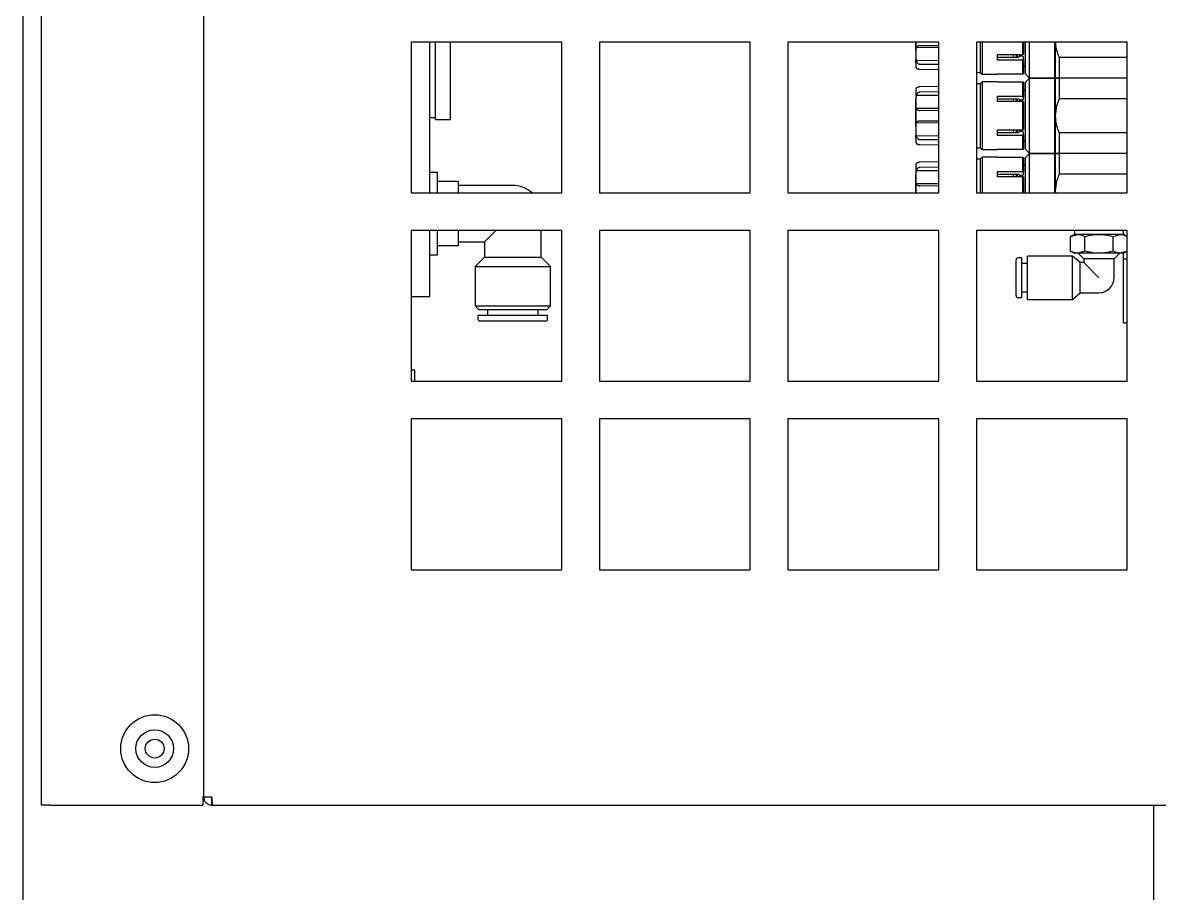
# Model space of a CAD drawing. Header units: inches. Extents: x 16559 to 58559, y 6500 to 36200.
# Drawn here: x 45542.3 to 45843.8, y 30100.9 to 30332 of the extents above; entities that cross this region are included whole.
import ezdxf

# ---------------------------------------------------------------- set-up
doc = ezdxf.new("R2010")
doc.units = ezdxf.units.IN
doc.header["$LTSCALE"] = 300
doc.layers.add('MACCHINA', color=40, linetype='Continuous')

# ---------------------------------------------------------------- blocks, each defined once
blk = doc.blocks.new('A$Ccd749461')
at = {"layer": 'MACCHINA'}
for p, q in [((-969.7, 898.8), (-969.7, -241.8)), ((-964.7, -215), (-964.7, 485)), ((-921.7, -212.8), (-921.7, 447.8)), ((-826.7, -12.5), (-866.7, -12.5)), ((-866.7, -12.5), (-866.7, -52.5)), ((-861.7, -52.5), (-861.7, -12.5)), ((-860.2, -33), (-860.2, -12.5)), ((-856.2, -33), (-856.2, -12.5)), ((-826.7, -52.5), (-826.7, -12.5)), ((-776.7, -12.5), (-816.7, -12.5)), ((-816.7, -12.5), (-816.7, -52.5)), ((-776.7, -52.5), (-776.7, -12.5)), ((-726.7, -12.5), (-766.7, -12.5)), ((-766.7, -12.5), (-766.7, -52.5)), ((-732.8, -14.85), (-732.8, -12.5)), ((-732.8, -14.85), (-732.7, -14.85)), ((-732.8, -14.85), (-732.8, -15)), ((-732.8, -15), (-732.7, -15)), ((-732.8, -15), (-732.8, -15.9)), ((-732.7, -19.22), (-732.7, -12.5)), ((-732.7, -17.1), (-732.7, -14.01)), ((-726.7, -13.95), (-732.5, -13.88)), ((-726.7, -13.47), (-731.72, -13.42)), ((-726.7, -52.5), (-726.7, -12.5)), ((-676.7, -12.5), (-716.7, -12.5)), ((-716.7, -12.5), (-716.7, -52.5)), ((-715.7, -12.5), (-715.7, -20.5)), ((-715.2, -12.5), (-715.2, -21)), ((-704.4, -15.83), (-704.4, -12.5)), ((-704.2, -12.5), (-704.2, -15.73)), ((-703.7, -20.9), (-703.7, -12.5)), ((-702.7, -12.5), (-702.7, -21.9)), ((-695.9, -21.9), (-695.9, -12.5)), ((-695.7, -22), (-695.7, -12.5)), ((-676.7, -52.5), (-676.7, -12.5)), ((-732.8, -15.9), (-732.7, -15.9)), ((-732.8, -15.9), (-732.8, -16.41)), ((-732.8, -16.41), (-732.8, -16.68)), ((-732.8, -16.41), (-732.7, -16.41)), ((-732.8, -16.68), (-732.7, -16.68)), ((-732.8, -16.68), (-732.8, -17.06)), ((-732.8, -18.06), (-732.8, -17.06)), ((-732.8, -18.06), (-732.7, -18.06)), ((-726.7, -17.39), (-732.5, -17.35)), ((-704.4, -15.83), (-711.2, -15.83)), ((-711.2, -15.83), (-711.2, -17.13)), ((-711.2, -16.43), (-705.5, -16.43)), ((-711.2, -17.13), (-704.4, -17.13)), ((-707, -15.83), (-707, -16.43)), ((-706.15, -15.83), (-706.15, -16.43)), ((-705.8, -16.43), (-705.8, -15.83)), ((-705.3, -15.83), (-705.3, -16.34)), ((-705.16, -16.13), (-704.7, -16.13)), ((-704.2, -15.73), (-704.4, -15.83)), ((-704.4, -17.13), (-704.2, -17.03)), ((-704.4, -20.97), (-704.4, -17.13)), ((-704.2, -17.03), (-704.2, -16.38)), ((-704.2, -17.03), (-704.2, -20.77)), ((-694.7, -22), (-694.7, -16.58)), ((-676.7, -16.58), (-694.7, -16.58)), ((-731.72, -18.3), (-726.7, -18.34)), ((-726.7, -19.82), (-731.72, -19.72)), ((-716.7, -20.48), (-715.7, -20.5)), ((-715.7, -20.5), (-715.2, -21)), ((-715.2, -21), (-711.2, -21)), ((-704.4, -20.97), (-711.2, -20.97)), ((-711.2, -20.97), (-711.2, -21)), ((-704.2, -20.77), (-704.4, -20.97)), ((-704.2, -18.75), (-703.7, -18.75)), ((-703.7, -20.9), (-702.7, -21.9)), ((-715.7, -23.5), (-716.7, -23.52)), ((-715.2, -23), (-715.7, -23.5)), ((-715.7, -23.5), (-715.7, -40.5)), ((-711.2, -23), (-715.2, -23)), ((-715.2, -23), (-715.2, -41)), ((-711.2, -23), (-711.2, -23.03)), ((-711.2, -23.03), (-704.4, -23.03)), ((-704.4, -26.87), (-704.4, -23.03)), ((-704.4, -23.03), (-704.2, -23.23)), ((-704.2, -23.23), (-704.2, -26.97)), ((-702.7, -22.1), (-703.7, -23.1)), ((-703.7, -40.9), (-703.7, -23.1)), ((-702.7, -21.9), (-695.9, -21.9)), ((-695.9, -22.1), (-702.7, -22.1)), ((-702.7, -22.1), (-702.7, -41.9)), ((-695.9, -21.9), (-695.7, -21.7)), ((-695.7, -22.3), (-695.9, -22.1)), ((-695.9, -41.9), (-695.9, -22.1)), ((-695.7, -32), (-695.7, -22)), ((-694.7, -27.42), (-694.7, -22)), ((-676.7, -22), (-694.7, -22)), ((-732.8, -26.02), (-732.7, -26.02)), ((-732.8, -26.02), (-732.8, -26.2)), ((-732.8, -26.2), (-732.7, -26.2)), ((-732.8, -26.2), (-732.8, -27.37)), ((-732.7, -39.22), (-732.7, -24.78)), ((-732.7, -29.99), (-732.7, -26.9)), ((-726.7, -26.61), (-732.5, -26.65)), ((-731.72, -24.28), (-726.7, -24.18)), ((-726.7, -25.66), (-731.72, -25.7)), ((-704.4, -26.87), (-711.2, -26.87)), ((-711.2, -26.87), (-711.2, -28.17)), ((-704.2, -26.97), (-704.4, -26.87)), ((-703.7, -25.25), (-704.2, -25.25)), ((-704.2, -27.62), (-704.2, -26.97)), ((-732.8, -27.37), (-732.7, -27.37)), ((-732.8, -34.85), (-732.8, -27.57)), ((-732.8, -27.57), (-732.7, -27.57)), ((-726.7, -30.05), (-732.5, -30.12)), ((-705.5, -27.57), (-711.2, -27.57)), ((-711.2, -28.17), (-704.4, -28.17)), ((-707, -27.57), (-707, -28.17)), ((-706.15, -27.57), (-706.15, -28.17)), ((-705.8, -28.17), (-705.8, -27.57)), ((-705.16, -27.87), (-705.5, -27.57)), ((-705.3, -27.71), (-705.3, -28.17)), ((-704.7, -27.87), (-705.16, -27.87)), ((-704.7, -27.87), (-704.2, -27.62)), ((-704.4, -35.83), (-704.4, -28.17)), ((-704.4, -28.17), (-704.2, -28.27)), ((-704.2, -28.27), (-704.2, -35.73)), ((-694.7, -27.42), (-676.7, -27.42)), ((-861.7, -32.48), (-860.2, -32.48)), ((-860.2, -33), (-856.2, -33)), ((-731.72, -30.58), (-726.7, -30.53)), ((-695.7, -42), (-695.7, -32)), ((-732.8, -34.85), (-732.7, -34.85)), ((-732.8, -34.85), (-732.8, -35)), ((-732.8, -35), (-732.7, -35)), ((-732.8, -35), (-732.8, -35.9)), ((-732.8, -35.9), (-732.7, -35.9)), ((-732.8, -35.9), (-732.8, -36.41)), ((-732.7, -37.1), (-732.7, -34.01)), ((-726.7, -33.95), (-732.5, -33.88)), ((-726.7, -33.47), (-731.72, -33.42)), ((-704.4, -35.83), (-711.2, -35.83)), ((-711.2, -35.83), (-711.2, -37.13)), ((-707, -35.83), (-707, -36.43)), ((-706.15, -35.83), (-706.15, -36.43)), ((-705.8, -36.43), (-705.8, -35.83)), ((-705.3, -35.83), (-705.3, -36.34)), ((-705.16, -36.13), (-704.7, -36.13)), ((-704.2, -35.73), (-704.4, -35.83)), ((-732.8, -36.41), (-732.7, -36.41)), ((-732.8, -36.41), (-732.8, -36.68)), ((-732.8, -36.68), (-732.7, -36.68)), ((-732.8, -36.68), (-732.8, -37.06)), ((-732.8, -38.06), (-732.8, -37.06)), ((-732.8, -38.06), (-732.7, -38.06)), ((-726.7, -37.39), (-732.5, -37.35)), ((-731.72, -38.3), (-726.7, -38.34)), ((-711.2, -36.43), (-705.5, -36.43)), ((-711.2, -37.13), (-704.4, -37.13)), ((-704.4, -37.13), (-704.2, -37.03)), ((-704.4, -40.97), (-704.4, -37.13)), ((-704.2, -37.03), (-704.2, -36.38)), ((-704.2, -37.03), (-704.2, -40.77)), ((-704.2, -38.75), (-703.7, -38.75)), ((-694.7, -42), (-694.7, -36.58)), ((-676.7, -36.58), (-694.7, -36.58)), ((-726.7, -39.82), (-731.72, -39.72)), ((-716.7, -40.48), (-715.7, -40.5)), ((-715.7, -40.5), (-715.2, -41)), ((-715.2, -41), (-711.2, -41)), ((-704.4, -40.97), (-711.2, -40.97)), ((-711.2, -40.97), (-711.2, -41)), ((-704.2, -40.77), (-704.4, -40.97)), ((-703.7, -40.9), (-702.7, -41.9)), ((-702.7, -42.1), (-703.7, -43.1)), ((-702.7, -41.9), (-695.9, -41.9)), ((-695.9, -42.1), (-702.7, -42.1)), ((-702.7, -42.1), (-702.7, -52.5)), ((-695.9, -41.9), (-695.7, -41.7)), ((-695.7, -42.3), (-695.9, -42.1)), ((-695.9, -52.5), (-695.9, -42.1)), ((-695.7, -52), (-695.7, -42)), ((-694.7, -47.42), (-694.7, -42)), ((-676.7, -42), (-694.7, -42)), ((-732.7, -52.5), (-732.7, -44.78)), ((-731.72, -44.28), (-726.7, -44.18)), ((-715.7, -43.5), (-716.7, -43.52)), ((-715.2, -43), (-715.7, -43.5)), ((-715.7, -43.5), (-715.7, -52.5)), ((-711.2, -43), (-715.2, -43)), ((-715.2, -43), (-715.2, -52.5)), ((-711.2, -43), (-711.2, -43.03)), ((-711.2, -43.03), (-704.4, -43.03)), ((-704.4, -46.87), (-704.4, -43.03)), ((-704.4, -43.03), (-704.2, -43.23)), ((-704.2, -43.23), (-704.2, -46.97)), ((-703.7, -52.5), (-703.7, -43.1)), ((-859.7, -47.1), (-861.7, -47.1)), ((-859.7, -52.5), (-859.7, -47.1)), ((-732.8, -46.02), (-732.8, -46.2)), ((-732.8, -46.02), (-732.7, -46.02)), ((-732.8, -46.2), (-732.8, -47.37)), ((-732.8, -46.2), (-732.7, -46.2)), ((-732.8, -47.37), (-732.7, -47.37)), ((-732.8, -52.5), (-732.8, -47.57)), ((-732.8, -47.57), (-732.7, -47.57)), ((-732.7, -49.99), (-732.7, -46.9)), ((-726.7, -46.61), (-732.5, -46.65)), ((-726.7, -45.66), (-731.72, -45.7)), ((-704.4, -46.87), (-711.2, -46.87)), ((-711.2, -46.87), (-711.2, -48.17)), ((-705.5, -47.57), (-711.2, -47.57)), ((-711.2, -48.17), (-704.4, -48.17)), ((-707, -47.57), (-707, -48.17)), ((-706.15, -47.57), (-706.15, -48.17)), ((-705.8, -48.17), (-705.8, -47.57)), ((-705.16, -47.87), (-705.5, -47.57)), ((-705.3, -47.71), (-705.3, -48.17)), ((-704.7, -47.87), (-705.16, -47.87)), ((-704.7, -47.87), (-704.2, -47.62)), ((-704.2, -46.97), (-704.4, -46.87)), ((-704.4, -52.5), (-704.4, -48.17)), ((-704.4, -48.17), (-704.2, -48.27)), ((-703.7, -45.25), (-704.2, -45.25)), ((-704.2, -47.62), (-704.2, -46.97)), ((-694.7, -47.42), (-676.7, -47.42)), ((-854.2, -49.5), (-859.7, -49.5)), ((-854.2, -49.5), (-854.2, -52.5)), ((-839.7, -50.5), (-854.2, -50.5)), ((-726.7, -50.05), (-732.5, -50.12)), ((-731.72, -50.58), (-726.7, -50.53)), ((-704.2, -48.27), (-704.2, -52.5)), ((-866.7, -52.5), (-826.7, -52.5)), ((-816.7, -52.5), (-776.7, -52.5)), ((-766.7, -52.5), (-726.7, -52.5)), ((-716.7, -52.5), (-676.7, -52.5)), ((-695.68, -52.5), (-695.7, -52)), ((-695.7, -52.5), (-695.7, -52)), ((-826.7, -62.5), (-866.7, -62.5)), ((-866.7, -62.5), (-866.7, -102.5)), ((-861.7, -80), (-861.7, -62.5)), ((-859.7, -68.9), (-859.7, -62.5)), ((-854.2, -62.5), (-854.2, -66.5)), ((-844.2, -62.5), (-847.2, -65.5)), ((-832.2, -69.5), (-832.2, -62.5)), ((-826.7, -102.5), (-826.7, -62.5)), ((-776.7, -62.5), (-816.7, -62.5)), ((-816.7, -62.5), (-816.7, -102.5)), ((-776.7, -102.5), (-776.7, -62.5)), ((-726.7, -62.5), (-766.7, -62.5)), ((-766.7, -62.5), (-766.7, -102.5)), ((-726.7, -102.5), (-726.7, -62.5)), ((-676.7, -62.5), (-716.7, -62.5)), ((-716.7, -62.5), (-716.7, -102.5)), ((-690.7, -62.5), (-690.7, -63.5)), ((-677.7, -63.5), (-677.7, -62.5)), ((-676.7, -102.5), (-676.7, -62.5)), ((-854.2, -65.5), (-847.2, -65.5)), ((-847.2, -65.5), (-847.2, -69.5)), ((-690.7, -63.5), (-691.71, -64.08)), ((-691.71, -64.08), (-689.83, -63.5)), ((-691.71, -67.92), (-691.71, -64.08)), ((-689.83, -63.5), (-690.7, -63.5)), ((-684.2, -63.5), (-689.83, -63.5)), ((-687.95, -67.92), (-687.95, -64.08)), ((-678.57, -63.5), (-684.2, -63.5)), ((-680.45, -64.08), (-678.57, -63.5)), ((-680.45, -67.92), (-680.45, -64.08)), ((-677.7, -63.5), (-678.57, -63.5)), ((-676.7, -64.08), (-677.7, -63.5)), ((-861.7, -68.9), (-859.7, -68.9)), ((-854.2, -66.5), (-859.7, -66.5)), ((-691.2, -69.25), (-703.2, -69.25)), ((-703.2, -80.75), (-703.2, -69.25)), ((-691.71, -67.92), (-690.7, -68.5)), ((-689.2, -71), (-691.2, -69.25)), ((-691.2, -80.75), (-691.2, -69.25)), ((-689.83, -68.5), (-690.7, -68.5)), ((-687.95, -67.92), (-689.83, -68.5)), ((-684.2, -68.5), (-689.83, -68.5)), ((-689.7, -68.5), (-688.2, -70)), ((-678.57, -68.5), (-684.2, -68.5)), ((-680.2, -70), (-678.7, -68.5)), ((-676.7, -67.92), (-678.57, -68.5)), ((-677.7, -68.5), (-678.57, -68.5)), ((-677.7, -68.5), (-676.7, -67.92)), ((-677.7, -70), (-677.7, -68.5)), ((-847.2, -69.5), (-849.7, -72)), ((-849.7, -72), (-849.7, -82.5)), ((-849.7, -72), (-829.7, -72)), ((-847.2, -69.5), (-839.7, -69.5)), ((-839.7, -69.5), (-832.2, -69.5)), ((-829.7, -72), (-832.2, -69.5)), ((-829.7, -82.5), (-829.7, -72)), ((-706.2, -79.75), (-706.2, -70.25)), ((-704.7, -69.75), (-705.7, -69.75)), ((-704.7, -80.25), (-704.7, -69.75)), ((-703.2, -71.25), (-704.7, -71.25)), ((-688.2, -71), (-689.2, -71)), ((-689.2, -79), (-689.2, -71)), ((-688.2, -70), (-688.2, -71)), ((-680.2, -70), (-688.2, -70)), ((-684.2, -75), (-688.2, -71)), ((-680.2, -75), (-680.2, -70)), ((-677.7, -70), (-676.7, -70)), ((-677.7, -72), (-677.7, -70)), ((-677.7, -87), (-677.7, -72)), ((-866.7, -80), (-861.7, -80)), ((-705.7, -80.25), (-704.7, -80.25)), ((-704.7, -78.75), (-703.2, -78.75)), ((-703.2, -80.75), (-691.2, -80.75)), ((-691.2, -80.75), (-689.2, -79)), ((-689.2, -79), (-684.2, -79)), ((-849.7, -82.5), (-848.7, -83.5)), ((-849.7, -82.5), (-829.7, -82.5)), ((-830.7, -83.5), (-848.7, -83.5)), ((-846.45, -83.5), (-846.45, -85)), ((-832.95, -85), (-832.95, -83.5)), ((-830.7, -83.5), (-829.7, -82.5)), ((-848.95, -85), (-848.95, -86)), ((-830.45, -85), (-848.95, -85)), ((-830.95, -86.5), (-848.45, -86.5)), ((-830.45, -86), (-830.45, -85)), ((-677.7, -87), (-676.7, -87)), ((-865.7, -99.5), (-866.7, -99.5)), ((-866.7, -102.5), (-826.7, -102.5)), ((-865.7, -102.5), (-865.7, -99.5)), ((-816.7, -102.5), (-776.7, -102.5)), ((-766.7, -102.5), (-726.7, -102.5)), ((-716.7, -102.5), (-676.7, -102.5)), ((-826.7, -112.5), (-866.7, -112.5)), ((-866.7, -112.5), (-866.7, -152.5)), ((-826.7, -152.5), (-826.7, -112.5)), ((-776.7, -112.5), (-816.7, -112.5)), ((-816.7, -112.5), (-816.7, -152.5)), ((-776.7, -152.5), (-776.7, -112.5)), ((-726.7, -112.5), (-766.7, -112.5)), ((-766.7, -112.5), (-766.7, -152.5)), ((-726.7, -152.5), (-726.7, -112.5)), ((-676.7, -112.5), (-716.7, -112.5)), ((-716.7, -112.5), (-716.7, -152.5)), ((-676.7, -152.5), (-676.7, -112.5)), ((-866.7, -152.5), (-826.7, -152.5)), ((-816.7, -152.5), (-776.7, -152.5)), ((-766.7, -152.5), (-726.7, -152.5)), ((-716.7, -152.5), (-676.7, -152.5)), ((-921.7, -212.8), (-921.9, -212.8)), ((-921.9, -212.8), (-921.9, -215)), ((-921.7, -212.8), (-919.5, -212.8)), ((-919.5, -215), (-919.5, -213)), ((-962.5, -215), (-964.7, -215)), ((-962.5, -215), (-921.9, -215)), ((-919.5, -215), (-919.29, -215)), ((-919.29, -215), (-473.9, -215)), ((-669.7, -215), (-669.7, -250))]:
    blk.add_line(p, q, dxfattribs=at)
for radius in [9, 5, 2.5]:
    blk.add_circle((-934.7, -200), radius, dxfattribs=at)
for centre, radius, start, end in [((-731.7, -19.22), 1, 180, 185.9529), ((-732.5, -19.3), 0.2, 185.9529, 269), ((-732.5, -24.7), 0.2, 91, 174.0471), ((-731.7, -24.78), 1, 174.0471, 180), ((-731.7, -39.22), 1, 180, 185.9529), ((-732.5, -39.3), 0.2, 185.9529, 269), ((-732.5, -44.7), 0.2, 91, 174.0471), ((-731.7, -44.78), 1, 174.0471, 180), ((-839.7, -58), 7.5, 47.1666, 90), ((-705.7, -70.25), 0.5, 90, 180), ((-684.2, -75), 4, 270, 0), ((-705.7, -79.75), 0.5, 180, 270), ((-848.45, -86), 0.5, 180, 270), ((-830.95, -86), 0.5, 270, 0)]:
    blk.add_arc(centre, radius, start, end, dxfattribs=at)
for points, knots in [([(-731.72, -13.42), (-731.81, -13.42), (-732, -13.43), (-732.26, -13.51), (-732.51, -13.65), (-732.62, -13.79), (-732.68, -13.91), (-732.69, -13.97), (-732.7, -14.01)], [0, 0, 0, 0, 0.162698, 0.325008, 0.536579, 0.817927, 0.852614, 1, 1, 1, 1]), ([(-732.7, -14.01), (-732.69, -13.99), (-732.68, -13.95), (-732.63, -13.91), (-732.58, -13.89), (-732.54, -13.89), (-732.51, -13.88), (-732.5, -13.88)], [0, 0, 0, 0, 0.362687, 0.595343, 0.776244, 0.924826, 1, 1, 1, 1]), ([(-694.7, -16.58), (-694.73, -16.52), (-695.21, -15.35), (-695.62, -13.97), (-695.67, -12.64), (-695.68, -12.5)], [0, 0, 0, 0, 0.049297, 0.89928, 1, 1, 1, 1]), ([(-732.7, -17.1), (-732.69, -17.18), (-732.66, -17.43), (-732.53, -17.79), (-732.28, -18.09), (-732.01, -18.27), (-731.82, -18.29), (-731.72, -18.3)], [0, 0, 0, 0, 0.147437, 0.445703, 0.65435, 0.828161, 1, 1, 1, 1]), ([(-732.5, -17.35), (-732.52, -17.35), (-732.55, -17.34), (-732.61, -17.31), (-732.66, -17.25), (-732.69, -17.17), (-732.69, -17.12), (-732.7, -17.1)], [0, 0, 0, 0, 0.153277, 0.30589, 0.517986, 0.812777, 1, 1, 1, 1]), ([(-705.5, -16.43), (-705.46, -16.39), (-705.34, -16.29), (-705.22, -16.19), (-705.16, -16.13)], [0, 0, 0, 0, 0.405012, 1, 1, 1, 1]), ([(-704.2, -16.38), (-704.28, -16.34), (-704.45, -16.26), (-704.61, -16.17), (-704.7, -16.13)], [0, 0, 0, 0, 0.461057, 1, 1, 1, 1]), ([(-731.72, -19.72), (-731.81, -19.71), (-732, -19.7), (-732.26, -19.62), (-732.51, -19.47), (-732.62, -19.33), (-732.68, -19.2), (-732.69, -19.15), (-732.7, -19.1)], [0, 0, 0, 0, 0.1626985, 0.3250088, 0.5365804, 0.8179285, 0.8517746, 1, 1, 1, 1]), ([(-694.7, -22), (-694.95, -22), (-695.52, -22), (-695.64, -22), (-695.7, -22)], [0, 0, 0, 0, 0.433766, 1, 1, 1, 1]), ([(-695.7, -22), (-695.64, -22), (-695.52, -22), (-694.95, -22), (-694.7, -22)], [0, 0, 0, 0, 0.566234, 1, 1, 1, 1]), ([(-732.7, -24.9), (-732.69, -24.85), (-732.66, -24.73), (-732.53, -24.55), (-732.28, -24.39), (-732.01, -24.3), (-731.82, -24.29), (-731.72, -24.28)], [0, 0, 0, 0, 0.148016, 0.446286, 0.654809, 0.82855, 1, 1, 1, 1]), ([(-731.72, -25.7), (-731.81, -25.71), (-732, -25.73), (-732.26, -25.89), (-732.51, -26.18), (-732.62, -26.46), (-732.68, -26.72), (-732.69, -26.82), (-732.7, -26.9)], [0, 0, 0, 0, 0.162698, 0.325009, 0.53658, 0.817928, 0.852034, 1, 1, 1, 1]), ([(-732.7, -26.9), (-732.69, -26.86), (-732.68, -26.79), (-732.63, -26.71), (-732.58, -26.67), (-732.54, -26.65), (-732.51, -26.65), (-732.5, -26.65)], [0, 0, 0, 0, 0.3626874, 0.5953431, 0.7762438, 0.9248261, 1, 1, 1, 1]), ([(-732.7, -29.99), (-732.69, -30.03), (-732.66, -30.16), (-732.53, -30.34), (-732.28, -30.48), (-732.01, -30.57), (-731.82, -30.58), (-731.72, -30.58)], [0, 0, 0, 0, 0.148276, 0.446547, 0.655014, 0.828725, 1, 1, 1, 1]), ([(-732.5, -30.12), (-732.52, -30.11), (-732.55, -30.11), (-732.61, -30.1), (-732.66, -30.07), (-732.69, -30.03), (-732.69, -30), (-732.7, -29.99)], [0, 0, 0, 0, 0.153277, 0.30589, 0.517986, 0.812777, 1, 1, 1, 1]), ([(-695.7, -32), (-695.64, -31.11), (-695.52, -29.53), (-694.95, -28.06), (-694.7, -27.42)], [0, 0, 0, 0, 0.566234, 1, 1, 1, 1]), ([(-694.7, -36.58), (-694.73, -36.52), (-695.21, -35.35), (-695.65, -33.81), (-695.69, -32.31), (-695.7, -32)], [0, 0, 0, 0, 0.044056, 0.803687, 1, 1, 1, 1]), ([(-731.72, -33.42), (-731.81, -33.42), (-732, -33.43), (-732.26, -33.51), (-732.51, -33.65), (-732.62, -33.79), (-732.68, -33.91), (-732.69, -33.97), (-732.7, -34.01)], [0, 0, 0, 0, 0.1626982, 0.3250083, 0.5365794, 0.817927, 0.8526141, 1, 1, 1, 1]), ([(-732.7, -34.01), (-732.69, -33.99), (-732.68, -33.95), (-732.63, -33.91), (-732.58, -33.89), (-732.54, -33.89), (-732.51, -33.88), (-732.5, -33.88)], [0, 0, 0, 0, 0.362687, 0.595343, 0.776244, 0.924826, 1, 1, 1, 1]), ([(-705.5, -36.43), (-705.46, -36.39), (-705.34, -36.29), (-705.22, -36.19), (-705.16, -36.13)], [0, 0, 0, 0, 0.405012, 1, 1, 1, 1]), ([(-704.2, -36.38), (-704.28, -36.34), (-704.45, -36.26), (-704.61, -36.17), (-704.7, -36.13)], [0, 0, 0, 0, 0.461057, 1, 1, 1, 1]), ([(-732.7, -37.1), (-732.69, -37.18), (-732.66, -37.43), (-732.53, -37.79), (-732.28, -38.09), (-732.01, -38.27), (-731.82, -38.29), (-731.72, -38.3)], [0, 0, 0, 0, 0.147437, 0.445703, 0.65435, 0.828161, 1, 1, 1, 1]), ([(-732.5, -37.35), (-732.52, -37.35), (-732.55, -37.34), (-732.61, -37.31), (-732.66, -37.25), (-732.69, -37.17), (-732.69, -37.12), (-732.7, -37.1)], [0, 0, 0, 0, 0.153277, 0.30589, 0.517986, 0.812777, 1, 1, 1, 1]), ([(-731.72, -39.72), (-731.81, -39.71), (-732, -39.7), (-732.26, -39.62), (-732.51, -39.47), (-732.62, -39.33), (-732.68, -39.2), (-732.69, -39.15), (-732.7, -39.1)], [0, 0, 0, 0, 0.162699, 0.325009, 0.53658, 0.817928, 0.851775, 1, 1, 1, 1]), ([(-694.7, -42), (-694.95, -42), (-695.52, -42), (-695.64, -42), (-695.7, -42)], [0, 0, 0, 0, 0.433766, 1, 1, 1, 1]), ([(-695.7, -42), (-695.64, -42), (-695.52, -42), (-694.95, -42), (-694.7, -42)], [0, 0, 0, 0, 0.566234, 1, 1, 1, 1]), ([(-732.7, -44.9), (-732.69, -44.85), (-732.66, -44.73), (-732.53, -44.55), (-732.28, -44.39), (-732.01, -44.3), (-731.82, -44.29), (-731.72, -44.28)], [0, 0, 0, 0, 0.148016, 0.446286, 0.654809, 0.82855, 1, 1, 1, 1]), ([(-731.72, -45.7), (-731.81, -45.71), (-732, -45.73), (-732.26, -45.89), (-732.51, -46.18), (-732.62, -46.46), (-732.68, -46.72), (-732.69, -46.82), (-732.7, -46.9)], [0, 0, 0, 0, 0.162698, 0.325009, 0.53658, 0.817928, 0.852034, 1, 1, 1, 1]), ([(-732.7, -46.9), (-732.69, -46.86), (-732.68, -46.79), (-732.63, -46.71), (-732.58, -46.67), (-732.54, -46.65), (-732.51, -46.65), (-732.5, -46.65)], [0, 0, 0, 0, 0.362687, 0.595343, 0.776244, 0.924826, 1, 1, 1, 1]), ([(-695.7, -52), (-695.64, -51.11), (-695.52, -49.53), (-694.95, -48.06), (-694.7, -47.42)], [0, 0, 0, 0, 0.566234, 1, 1, 1, 1]), ([(-732.7, -49.99), (-732.69, -50.03), (-732.66, -50.16), (-732.53, -50.34), (-732.28, -50.48), (-732.01, -50.57), (-731.82, -50.58), (-731.72, -50.58)], [0, 0, 0, 0, 0.1482756, 0.4465468, 0.6550143, 0.8287245, 1, 1, 1, 1]), ([(-732.5, -50.12), (-732.52, -50.11), (-732.55, -50.11), (-732.61, -50.1), (-732.66, -50.07), (-732.69, -50.03), (-732.69, -50), (-732.7, -49.99)], [0, 0, 0, 0, 0.153277, 0.30589, 0.517986, 0.812777, 1, 1, 1, 1]), ([(-689.83, -63.5), (-689.79, -63.5), (-689.15, -63.51), (-688.53, -63.81), (-687.95, -64.08)], [0, 0, 0, 0, 0.0702148, 1, 1, 1, 1]), ([(-687.95, -64.08), (-686.99, -63.84), (-685.76, -63.53), (-684.49, -63.51), (-684.2, -63.5)], [0, 0, 0, 0, 0.775456, 1, 1, 1, 1]), ([(-684.2, -63.5), (-683.19, -63.57), (-681.92, -63.67), (-680.7, -64.01), (-680.45, -64.08)], [0, 0, 0, 0, 0.79831, 1, 1, 1, 1]), ([(-678.57, -63.5), (-678.53, -63.5), (-677.89, -63.51), (-677.27, -63.81), (-676.7, -64.08)], [0, 0, 0, 0, 0.070215, 1, 1, 1, 1]), ([(-689.83, -68.5), (-689.88, -68.5), (-690.51, -68.49), (-691.13, -68.19), (-691.71, -67.92)], [0, 0, 0, 0, 0.0702148, 1, 1, 1, 1]), ([(-684.2, -68.5), (-684.49, -68.49), (-685.76, -68.47), (-686.99, -68.16), (-687.95, -67.92)], [0, 0, 0, 0, 0.224169, 1, 1, 1, 1]), ([(-680.45, -67.92), (-680.7, -67.99), (-681.92, -68.33), (-683.19, -68.43), (-684.2, -68.5)], [0, 0, 0, 0, 0.2012119, 1, 1, 1, 1]), ([(-678.57, -68.5), (-678.62, -68.5), (-679.25, -68.49), (-679.87, -68.19), (-680.45, -67.92)], [0, 0, 0, 0, 0.0702148, 1, 1, 1, 1])]:
    blk.add_open_spline(points, degree=3, knots=knots, dxfattribs=at)
for points in [[(-921.7, -212.8), (-921.67, -213.09), (-921.6, -213.66), (-921.09, -214.39), (-920.37, -214.9), (-919.79, -214.97), (-919.5, -215)], [(-919.7, -212.8), (-919.7, -212.83), (-919.69, -212.88), (-919.65, -212.94), (-919.58, -212.99), (-919.53, -213), (-919.5, -213)], [(-919.29, -215), (-919.31, -214.97), (-919.34, -214.9), (-919.4, -214.39), (-919.45, -213.66), (-919.48, -213.09), (-919.5, -212.8)]]:
    blk.add_open_spline(points, degree=3, dxfattribs=at)

msp = doc.modelspace()

# ---------------------------------------------------------------- block references
at = {"layer": 'MACCHINA'}
msp.add_blockref('A$Ccd749461', (46511.967, 30339.28), dxfattribs=at)

doc.saveas('drawing.dxf')
